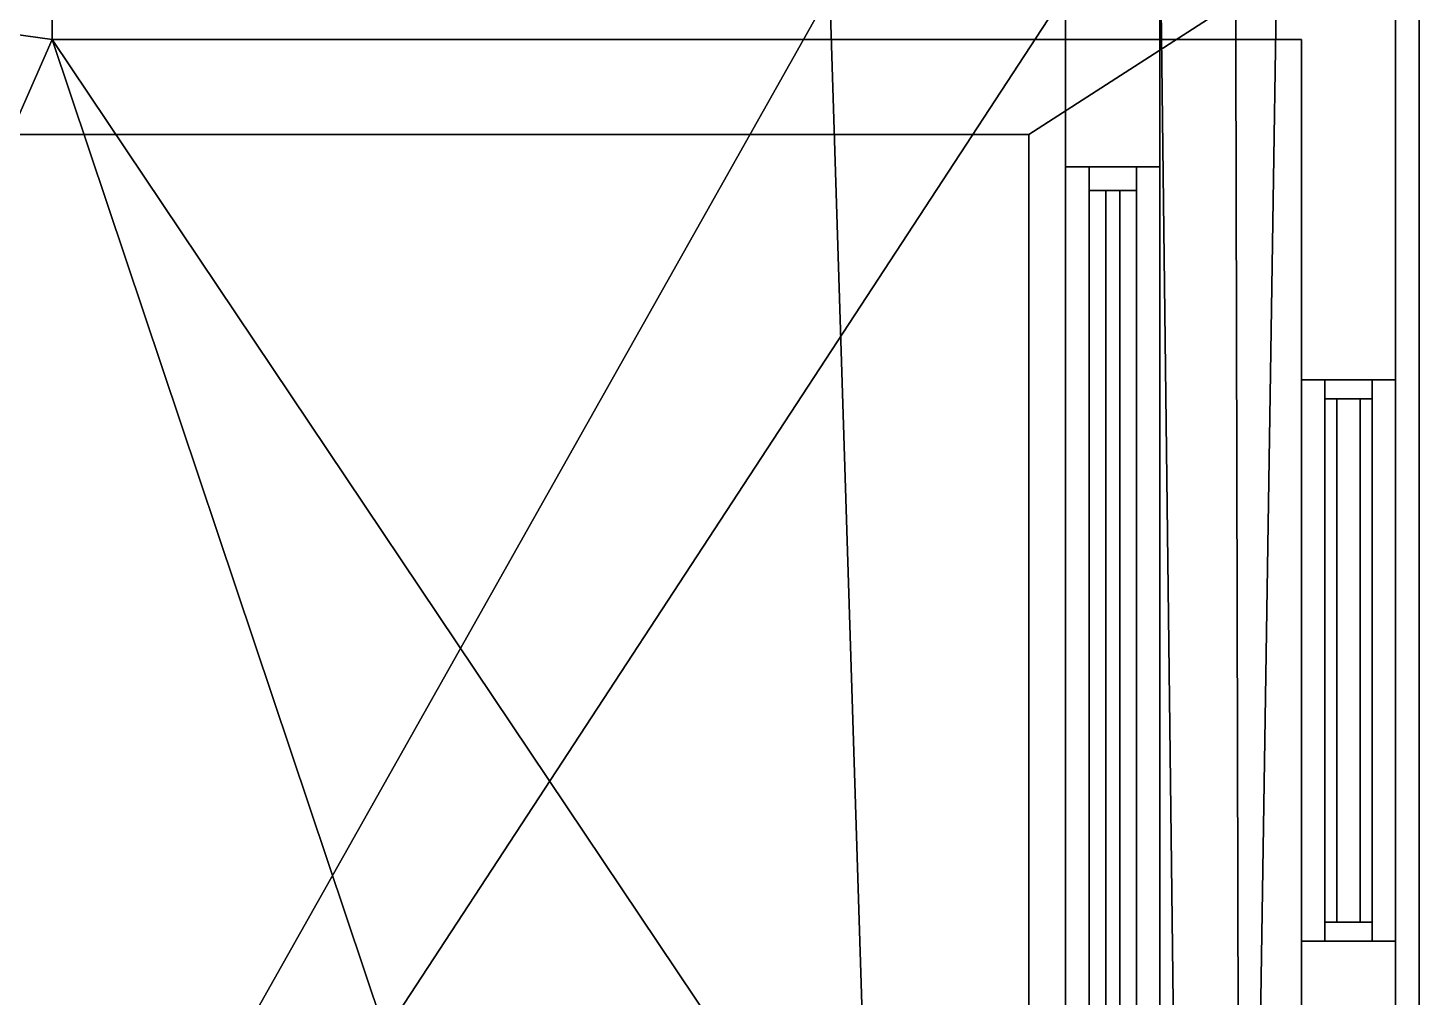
# Model space of a CAD drawing. Extents: x -7.1 to 5.5, y -11 to 12.
# Drawn here: x 2.488 to 5.44, y 3.369 to 5.425 of the extents above; entities that cross this region are included whole.
import ezdxf

# ---------------------------------------------------------------- set-up
doc = ezdxf.new("R2010")
doc.units = 0

msp = doc.modelspace()

# ---------------------------------------------------------------- linework, layer by layer
for points in [[(4.89, 7.2, 0.0953), (4.89, 5.7, 0.0953), (5.09, -10.8667, 0.0953), (5.04, 10.1, 0.0953)], [(5.09, -10.8667, 0.0953), (5.09, -10.8667, -0.0047), (5.04, 10.1, -0.0047), (5.04, 10.1, 0.0953)], [(4.89, 7.2, 3.0953), (4.89, 9.9, 3.2953), (4.89, -10.5, 3.2953), (4.89, 5.7, 3.0953)], [(4.89, 9.9, 3.2953), (5.14, 7.7, 3.2953), (5.14, 5.7, 3.2953), (4.89, -10.5, 3.2953)], [(5.39, 5.7, 40.7698), (5.44, 5.75, 40.7698), (5.44, -11.05, 40.7698), (5.39, -11, 40.7698)], [(5.39, -11, 40.9), (5.44, -11.05, 40.9), (5.44, 5.75, 40.9), (5.39, 5.7, 40.9)], [(5.44, 5.75, 40.7698), (5.44, 5.75, 40.9), (5.44, -11.05, 40.9), (5.44, -11.05, 40.7698)], [(5.39, 5.7, 41.0262), (-7.01, 5.7, 41.0262), (-6.2318, 5.1986, 41.0262), (4.6118, 5.1986, 41.0262)], [(2.54, 5.4, 6.4953), (0.39, 0.5, 6.4953), (0.39, 5.7, 6.4953)], [(2.54, 5.7, 6.4953), (2.54, 5.4, 6.4953), (0.39, 5.7, 6.4953)], [(2.54, 5.4, 3.4953), (0.39, 5.7, 3.4953), (0.39, 0.5, 3.4953)], [(2.54, 5.4, 3.4953), (2.54, 5.7, 3.4953), (0.39, 5.7, 3.4953)], [(2.54, 5.4, 10.0953), (0.39, 0.5, 10.0953), (0.39, 5.7, 10.0953)], [(2.54, 5.7, 10.0953), (2.54, 5.4, 10.0953), (0.39, 5.7, 10.0953)], [(2.54, 5.4, 7.0953), (0.39, 5.7, 7.0953), (0.39, 0.5, 7.0953)], [(2.54, 5.4, 7.0953), (2.54, 5.7, 7.0953), (0.39, 5.7, 7.0953)], [(2.54, 5.4, 13.6953), (0.39, 0.5, 13.6953), (0.39, 5.7, 13.6953)], [(2.54, 5.7, 13.6953), (2.54, 5.4, 13.6953), (0.39, 5.7, 13.6953)], [(2.54, 5.4, 10.6953), (0.39, 5.7, 10.6953), (0.39, 0.5, 10.6953)], [(2.54, 5.4, 10.6953), (2.54, 5.7, 10.6953), (0.39, 5.7, 10.6953)], [(2.54, 5.4, 17.2953), (0.39, 0.5, 17.2953), (0.39, 5.7, 17.2953)], [(2.54, 5.7, 17.2953), (2.54, 5.4, 17.2953), (0.39, 5.7, 17.2953)], [(2.54, 5.4, 14.2953), (0.39, 5.7, 14.2953), (0.39, 0.5, 14.2953)], [(2.54, 5.4, 14.2953), (2.54, 5.7, 14.2953), (0.39, 5.7, 14.2953)], [(2.54, 5.4, 20.8953), (0.39, 0.5, 20.8953), (0.39, 5.7, 20.8953)], [(2.54, 5.7, 20.8953), (2.54, 5.4, 20.8953), (0.39, 5.7, 20.8953)], [(2.54, 5.4, 17.8953), (0.39, 5.7, 17.8953), (0.39, 0.5, 17.8953)], [(2.54, 5.4, 17.8953), (2.54, 5.7, 17.8953), (0.39, 5.7, 17.8953)], [(2.54, 5.4, 24.4953), (0.39, 0.5, 24.4953), (0.39, 5.7, 24.4953)], [(2.54, 5.7, 24.4953), (2.54, 5.4, 24.4953), (0.39, 5.7, 24.4953)], [(2.54, 5.4, 21.4953), (0.39, 5.7, 21.4953), (0.39, 0.5, 21.4953)], [(2.54, 5.4, 21.4953), (2.54, 5.7, 21.4953), (0.39, 5.7, 21.4953)], [(2.54, 5.4, 28.0953), (0.39, 0.5, 28.0953), (0.39, 5.7, 28.0953)], [(2.54, 5.7, 28.0953), (2.54, 5.4, 28.0953), (0.39, 5.7, 28.0953)], [(2.54, 5.4, 25.0953), (0.39, 5.7, 25.0953), (0.39, 0.5, 25.0953)], [(2.54, 5.4, 25.0953), (2.54, 5.7, 25.0953), (0.39, 5.7, 25.0953)], [(2.54, 5.4, 31.6953), (0.39, 0.5, 31.6953), (0.39, 5.7, 31.6953)], [(2.54, 5.7, 31.6953), (2.54, 5.4, 31.6953), (0.39, 5.7, 31.6953)], [(2.54, 5.4, 28.6953), (0.39, 5.7, 28.6953), (0.39, 0.5, 28.6953)], [(2.54, 5.4, 28.6953), (2.54, 5.7, 28.6953), (0.39, 5.7, 28.6953)], [(2.54, 5.4, 35.2953), (0.39, 0.5, 35.2953), (0.39, 5.7, 35.2953)], [(2.54, 5.7, 35.2953), (2.54, 5.4, 35.2953), (0.39, 5.7, 35.2953)], [(2.54, 5.4, 32.2953), (0.39, 5.7, 32.2953), (0.39, 0.5, 32.2953)], [(2.54, 5.4, 32.2953), (2.54, 5.7, 32.2953), (0.39, 5.7, 32.2953)], [(2.54, 5.4, 38.8953), (0.39, 0.5, 38.8953), (0.39, 5.7, 38.8953)], [(2.54, 5.7, 38.8953), (2.54, 5.4, 38.8953), (0.39, 5.7, 38.8953)], [(2.54, 5.4, 35.8953), (0.39, 5.7, 35.8953), (0.39, 0.5, 35.8953)], [(2.54, 5.4, 35.8953), (2.54, 5.7, 35.8953), (0.39, 5.7, 35.8953)], [(1.09, 0, 3.0953), (1.09, 5.7, 3.0953), (4.19, 5.5, 3.0953)], [(1.09, 0, 0.0953), (4.19, 5.5, 0.0953), (4.19, 5.7, 0.0953), (1.09, 5.7, 0.0953)], [(2.54, 5.7, 3.4953), (2.54, 5.4, 3.4953), (2.54, 5.4, 6.4953), (2.54, 5.7, 6.4953)], [(2.54, 5.7, 7.0953), (2.54, 5.4, 7.0953), (2.54, 5.4, 10.0953), (2.54, 5.7, 10.0953)], [(2.54, 5.7, 10.6953), (2.54, 5.4, 10.6953), (2.54, 5.4, 13.6953), (2.54, 5.7, 13.6953)], [(2.54, 5.7, 14.2953), (2.54, 5.4, 14.2953), (2.54, 5.4, 17.2953), (2.54, 5.7, 17.2953)], [(2.54, 5.7, 17.8953), (2.54, 5.4, 17.8953), (2.54, 5.4, 20.8953), (2.54, 5.7, 20.8953)], [(2.54, 5.7, 21.4953), (2.54, 5.4, 21.4953), (2.54, 5.4, 24.4953), (2.54, 5.7, 24.4953)], [(2.54, 5.7, 25.0953), (2.54, 5.4, 25.0953), (2.54, 5.4, 28.0953), (2.54, 5.7, 28.0953)], [(2.54, 5.7, 28.6953), (2.54, 5.4, 28.6953), (2.54, 5.4, 31.6953), (2.54, 5.7, 31.6953)], [(2.54, 5.7, 32.2953), (2.54, 5.4, 32.2953), (2.54, 5.4, 35.2953), (2.54, 5.7, 35.2953)], [(2.54, 5.7, 35.8953), (2.54, 5.4, 35.8953), (2.54, 5.4, 38.8953), (2.54, 5.7, 38.8953)], [(5.39, -11, 41.0262), (5.39, 5.7, 41.0262), (4.6118, 5.1986, 41.0262), (4.6118, -10.4986, 41.0262)], [(4.89, 5.7, 3.0953), (4.89, -10.5, 3.2953), (4.89, -8.88, 2.8703), (4.89, 5.13, 2.8703)], [(4.89, 5.7, 2.0953), (4.89, 5.7, 3.0953), (4.89, 5.13, 2.8703)], [(4.89, -10.5, 3.2953), (5.14, 5.7, 3.2953), (5.39, 5.7, 3.2953), (5.39, -11, 3.2953)], [(4.89, -10.5, 0.0953), (4.89, 5.7, 0.0953), (4.89, 5.13, 0.4203), (4.89, -8.88, 0.4203)], [(4.89, 5.7, 0.0953), (4.89, 5.7, 2.0953), (4.89, 5.13, 2.8703), (4.89, 5.13, 0.4203)], [(4.89, 5.7, 0.0953), (4.89, -10.5, 0.0953), (5.09, -10.8667, 0.0953)], [(5.39, 5.7, 3.4953), (5.39, 4.6784, 4.3173), (5.39, 3.4882, 4.3173), (5.39, 1.45, 3.4953)], [(5.39, 5.7, 7.0953), (5.39, 4.6784, 5.6732), (5.39, 4.6784, 4.3173), (5.39, 5.7, 3.4953)], [(5.39, 1.45, 7.0953), (5.39, 3.4882, 5.6732), (5.39, 4.6784, 5.6732), (5.39, 5.7, 7.0953)], [(5.39, 5.7, 7.0953), (5.39, 4.6784, 7.9173), (5.39, 3.4882, 7.9173), (5.39, 1.45, 7.0953)], [(5.39, 5.7, 10.6953), (5.39, 4.6784, 9.2733), (5.39, 4.6784, 7.9173), (5.39, 5.7, 7.0953)], [(5.39, 1.45, 10.6953), (5.39, 3.4882, 9.2733), (5.39, 4.6784, 9.2733), (5.39, 5.7, 10.6953)], [(5.39, 5.7, 10.6953), (5.39, 4.6784, 11.5173), (5.39, 3.4882, 11.5173), (5.39, 1.45, 10.6953)], [(5.39, 5.7, 14.2953), (5.39, 4.6784, 12.8733), (5.39, 4.6784, 11.5173), (5.39, 5.7, 10.6953)], [(5.39, 1.45, 14.2953), (5.39, 3.4882, 12.8733), (5.39, 4.6784, 12.8733), (5.39, 5.7, 14.2953)], [(5.39, 5.7, 14.2953), (5.39, 4.6784, 15.1173), (5.39, 3.4882, 15.1173), (5.39, 1.45, 14.2953)], [(5.39, 5.7, 17.8953), (5.39, 4.6784, 16.4733), (5.39, 4.6784, 15.1173), (5.39, 5.7, 14.2953)], [(5.39, 1.45, 17.8953), (5.39, 3.4882, 16.4733), (5.39, 4.6784, 16.4733), (5.39, 5.7, 17.8953)], [(5.39, 5.7, 17.8953), (5.39, 4.6784, 18.7173), (5.39, 3.4882, 18.7173), (5.39, 1.45, 17.8953)], [(5.39, 5.7, 21.4953), (5.39, 4.6784, 20.0733), (5.39, 4.6784, 18.7173), (5.39, 5.7, 17.8953)], [(5.39, 1.45, 21.4953), (5.39, 3.4882, 20.0733), (5.39, 4.6784, 20.0733), (5.39, 5.7, 21.4953)], [(5.39, 5.7, 21.4953), (5.39, 4.6784, 22.3173), (5.39, 3.4882, 22.3173), (5.39, 1.45, 21.4953)], [(5.39, 5.7, 25.0953), (5.39, 4.6784, 23.6733), (5.39, 4.6784, 22.3173), (5.39, 5.7, 21.4953)], [(5.39, 1.45, 25.0953), (5.39, 3.4882, 23.6733), (5.39, 4.6784, 23.6733), (5.39, 5.7, 25.0953)], [(5.39, 5.7, 25.0953), (5.39, 4.6784, 25.9173), (5.39, 3.4882, 25.9173), (5.39, 1.45, 25.0953)], [(5.39, 5.7, 28.6953), (5.39, 4.6784, 27.2733), (5.39, 4.6784, 25.9173), (5.39, 5.7, 25.0953)], [(5.39, 1.45, 28.6953), (5.39, 3.4882, 27.2733), (5.39, 4.6784, 27.2733), (5.39, 5.7, 28.6953)], [(5.39, 5.7, 28.6953), (5.39, 4.6784, 29.5173), (5.39, 3.4882, 29.5173), (5.39, 1.45, 28.6953)], [(5.39, 5.7, 32.2953), (5.39, 4.6784, 30.8733), (5.39, 4.6784, 29.5173), (5.39, 5.7, 28.6953)], [(5.39, 1.45, 32.2953), (5.39, 3.4882, 30.8733), (5.39, 4.6784, 30.8733), (5.39, 5.7, 32.2953)], [(5.39, 5.7, 32.2953), (5.39, 4.6784, 33.1173), (5.39, 3.4882, 33.1173), (5.39, 1.45, 32.2953)], [(5.39, 5.7, 35.8953), (5.39, 4.6784, 34.4733), (5.39, 4.6784, 33.1173), (5.39, 5.7, 32.2953)], [(5.39, 1.45, 35.8953), (5.39, 3.4882, 34.4733), (5.39, 4.6784, 34.4733), (5.39, 5.7, 35.8953)], [(5.39, 5.7, 3.2953), (5.39, 5.7, 3.4953), (5.39, -11, 3.4953), (5.39, -11, 3.2953)], [(5.39, 5.7, 35.8953), (5.39, 4.6784, 36.7173), (5.39, 3.4882, 36.7173), (5.39, 1.45, 35.8953)], [(5.39, 5.7, 39.4953), (5.39, 4.6784, 38.0733), (5.39, 4.6784, 36.7173), (5.39, 5.7, 35.8953)], [(5.39, 1.45, 39.4953), (5.39, 3.4882, 38.0733), (5.39, 4.6784, 38.0733), (5.39, 5.7, 39.4953)], [(5.39, 5.7, 39.4953), (5.39, 5.7, 41.0262), (5.39, -11, 41.0262), (5.39, -11, 39.4953)], [(1.09, 0, 3.0953), (4.19, 5.5, 3.0953), (4.69, 5.5, 3.0953)], [(4.69, -10.3, 3.0953), (1.09, 0, 3.0953), (4.69, 5.5, 3.0953)], [(4.69, -10.3, 0.0953), (4.19, 5.5, 0.0953), (1.09, 0, 0.0953)], [(4.69, -10.3, 0.0953), (4.69, 5.5, 0.0953), (4.19, 5.5, 0.0953)], [(4.69, -10.3, 3.0953), (4.69, 5.5, 3.0953), (4.69, 5.13, 2.8703), (4.69, -8.88, 2.8703)], [(4.69, -10.3, 0.0953), (4.69, -8.88, 0.4203), (4.69, 5.13, 0.4203), (4.69, 5.5, 0.0953)], [(4.69, 5.13, 0.4203), (4.69, 5.13, 2.8703), (4.69, 5.5, 3.0953), (4.69, 5.5, 0.0953)], [(2.54, 5.4, 6.4953), (5.19, -2.5, 6.4953), (0.39, 0.5, 6.4953)], [(5.19, -2.5, 3.4953), (2.54, 5.4, 3.4953), (0.39, 0.5, 3.4953)], [(2.54, 5.4, 10.0953), (5.19, -2.5, 10.0953), (0.39, 0.5, 10.0953)], [(5.19, -2.5, 7.0953), (2.54, 5.4, 7.0953), (0.39, 0.5, 7.0953)], [(2.54, 5.4, 13.6953), (5.19, -2.5, 13.6953), (0.39, 0.5, 13.6953)], [(5.19, -2.5, 10.6953), (2.54, 5.4, 10.6953), (0.39, 0.5, 10.6953)], [(2.54, 5.4, 17.2953), (5.19, -2.5, 17.2953), (0.39, 0.5, 17.2953)], [(5.19, -2.5, 14.2953), (2.54, 5.4, 14.2953), (0.39, 0.5, 14.2953)], [(2.54, 5.4, 20.8953), (5.19, -2.5, 20.8953), (0.39, 0.5, 20.8953)], [(5.19, -2.5, 17.8953), (2.54, 5.4, 17.8953), (0.39, 0.5, 17.8953)], [(2.54, 5.4, 24.4953), (5.19, -2.5, 24.4953), (0.39, 0.5, 24.4953)], [(5.19, -2.5, 21.4953), (2.54, 5.4, 21.4953), (0.39, 0.5, 21.4953)], [(2.54, 5.4, 28.0953), (5.19, -2.5, 28.0953), (0.39, 0.5, 28.0953)], [(5.19, -2.5, 25.0953), (2.54, 5.4, 25.0953), (0.39, 0.5, 25.0953)], [(2.54, 5.4, 31.6953), (5.19, -2.5, 31.6953), (0.39, 0.5, 31.6953)], [(5.19, -2.5, 28.6953), (2.54, 5.4, 28.6953), (0.39, 0.5, 28.6953)], [(2.54, 5.4, 35.2953), (5.19, -2.5, 35.2953), (0.39, 0.5, 35.2953)], [(5.19, -2.5, 32.2953), (2.54, 5.4, 32.2953), (0.39, 0.5, 32.2953)], [(2.54, 5.4, 38.8953), (5.19, -2.5, 38.8953), (0.39, 0.5, 38.8953)], [(5.19, -2.5, 35.8953), (2.54, 5.4, 35.8953), (0.39, 0.5, 35.8953)], [(2.54, 5.4, 6.4953), (2.54, 5.4, 3.4953), (5.19, 5.4, 3.4953), (5.19, 5.4, 6.4953)], [(5.19, -2.5, 3.4953), (5.19, 1.45, 3.4953), (2.54, 5.4, 3.4953)], [(5.19, 1.45, 3.4953), (5.19, 5.4, 3.4953), (2.54, 5.4, 3.4953)], [(5.19, 5.4, 6.4953), (5.19, 1.45, 6.4953), (2.54, 5.4, 6.4953)], [(5.19, 1.45, 6.4953), (5.19, -2.5, 6.4953), (2.54, 5.4, 6.4953)], [(2.54, 5.4, 10.0953), (2.54, 5.4, 7.0953), (5.19, 5.4, 7.0953), (5.19, 5.4, 10.0953)], [(5.19, -2.5, 7.0953), (5.19, 1.45, 7.0953), (2.54, 5.4, 7.0953)], [(5.19, 1.45, 7.0953), (5.19, 5.4, 7.0953), (2.54, 5.4, 7.0953)], [(5.19, 5.4, 10.0953), (5.19, 1.45, 10.0953), (2.54, 5.4, 10.0953)], [(5.19, 1.45, 10.0953), (5.19, -2.5, 10.0953), (2.54, 5.4, 10.0953)], [(2.54, 5.4, 13.6953), (2.54, 5.4, 10.6953), (5.19, 5.4, 10.6953), (5.19, 5.4, 13.6953)], [(5.19, -2.5, 10.6953), (5.19, 1.45, 10.6953), (2.54, 5.4, 10.6953)], [(5.19, 1.45, 10.6953), (5.19, 5.4, 10.6953), (2.54, 5.4, 10.6953)], [(5.19, 5.4, 13.6953), (5.19, 1.45, 13.6953), (2.54, 5.4, 13.6953)], [(5.19, 1.45, 13.6953), (5.19, -2.5, 13.6953), (2.54, 5.4, 13.6953)], [(2.54, 5.4, 17.2953), (2.54, 5.4, 14.2953), (5.19, 5.4, 14.2953), (5.19, 5.4, 17.2953)], [(5.19, -2.5, 14.2953), (5.19, 1.45, 14.2953), (2.54, 5.4, 14.2953)], [(5.19, 1.45, 14.2953), (5.19, 5.4, 14.2953), (2.54, 5.4, 14.2953)], [(5.19, 5.4, 17.2953), (5.19, 1.45, 17.2953), (2.54, 5.4, 17.2953)], [(5.19, 1.45, 17.2953), (5.19, -2.5, 17.2953), (2.54, 5.4, 17.2953)], [(2.54, 5.4, 20.8953), (2.54, 5.4, 17.8953), (5.19, 5.4, 17.8953), (5.19, 5.4, 20.8953)], [(5.19, -2.5, 17.8953), (5.19, 1.45, 17.8953), (2.54, 5.4, 17.8953)], [(5.19, 1.45, 17.8953), (5.19, 5.4, 17.8953), (2.54, 5.4, 17.8953)], [(5.19, 5.4, 20.8953), (5.19, 1.45, 20.8953), (2.54, 5.4, 20.8953)], [(5.19, 1.45, 20.8953), (5.19, -2.5, 20.8953), (2.54, 5.4, 20.8953)], [(2.54, 5.4, 24.4953), (2.54, 5.4, 21.4953), (5.19, 5.4, 21.4953), (5.19, 5.4, 24.4953)], [(5.19, -2.5, 21.4953), (5.19, 1.45, 21.4953), (2.54, 5.4, 21.4953)], [(5.19, 1.45, 21.4953), (5.19, 5.4, 21.4953), (2.54, 5.4, 21.4953)], [(5.19, 5.4, 24.4953), (5.19, 1.45, 24.4953), (2.54, 5.4, 24.4953)], [(5.19, 1.45, 24.4953), (5.19, -2.5, 24.4953), (2.54, 5.4, 24.4953)], [(2.54, 5.4, 28.0953), (2.54, 5.4, 25.0953), (5.19, 5.4, 25.0953), (5.19, 5.4, 28.0953)], [(5.19, -2.5, 25.0953), (5.19, 1.45, 25.0953), (2.54, 5.4, 25.0953)], [(5.19, 1.45, 25.0953), (5.19, 5.4, 25.0953), (2.54, 5.4, 25.0953)], [(5.19, 5.4, 28.0953), (5.19, 1.45, 28.0953), (2.54, 5.4, 28.0953)], [(5.19, 1.45, 28.0953), (5.19, -2.5, 28.0953), (2.54, 5.4, 28.0953)], [(2.54, 5.4, 31.6953), (2.54, 5.4, 28.6953), (5.19, 5.4, 28.6953), (5.19, 5.4, 31.6953)], [(5.19, -2.5, 28.6953), (5.19, 1.45, 28.6953), (2.54, 5.4, 28.6953)], [(5.19, 1.45, 28.6953), (5.19, 5.4, 28.6953), (2.54, 5.4, 28.6953)], [(5.19, 5.4, 31.6953), (5.19, 1.45, 31.6953), (2.54, 5.4, 31.6953)], [(5.19, 1.45, 31.6953), (5.19, -2.5, 31.6953), (2.54, 5.4, 31.6953)], [(2.54, 5.4, 35.2953), (2.54, 5.4, 32.2953), (5.19, 5.4, 32.2953), (5.19, 5.4, 35.2953)], [(5.19, -2.5, 32.2953), (5.19, 1.45, 32.2953), (2.54, 5.4, 32.2953)], [(5.19, 1.45, 32.2953), (5.19, 5.4, 32.2953), (2.54, 5.4, 32.2953)], [(5.19, 5.4, 35.2953), (5.19, 1.45, 35.2953), (2.54, 5.4, 35.2953)], [(5.19, 1.45, 35.2953), (5.19, -2.5, 35.2953), (2.54, 5.4, 35.2953)], [(2.54, 5.4, 38.8953), (2.54, 5.4, 35.8953), (5.19, 5.4, 35.8953), (5.19, 5.4, 38.8953)], [(5.19, -2.5, 35.8953), (5.19, 1.45, 35.8953), (2.54, 5.4, 35.8953)], [(5.19, 1.45, 35.8953), (5.19, 5.4, 35.8953), (2.54, 5.4, 35.8953)], [(5.19, 5.4, 38.8953), (5.19, 1.45, 38.8953), (2.54, 5.4, 38.8953)], [(5.19, 1.45, 38.8953), (5.19, -2.5, 38.8953), (2.54, 5.4, 38.8953)], [(5.19, 1.45, 3.4953), (5.19, 3.4882, 4.3173), (5.19, 4.6784, 4.3173), (5.19, 5.4, 3.4953)], [(5.19, 5.4, 6.4953), (5.19, 4.6784, 5.6732), (5.19, 3.4882, 5.6732), (5.19, 1.45, 6.4953)], [(5.19, 5.4, 3.4953), (5.19, 4.6784, 4.3173), (5.19, 4.6784, 5.6732), (5.19, 5.4, 6.4953)], [(5.19, 1.45, 7.0953), (5.19, 3.4882, 7.9173), (5.19, 4.6784, 7.9173), (5.19, 5.4, 7.0953)], [(5.19, 5.4, 10.0953), (5.19, 4.6784, 9.2733), (5.19, 3.4882, 9.2733), (5.19, 1.45, 10.0953)], [(5.19, 5.4, 7.0953), (5.19, 4.6784, 7.9173), (5.19, 4.6784, 9.2733), (5.19, 5.4, 10.0953)], [(5.19, 1.45, 10.6953), (5.19, 3.4882, 11.5173), (5.19, 4.6784, 11.5173), (5.19, 5.4, 10.6953)], [(5.19, 5.4, 13.6953), (5.19, 4.6784, 12.8733), (5.19, 3.4882, 12.8733), (5.19, 1.45, 13.6953)], [(5.19, 5.4, 10.6953), (5.19, 4.6784, 11.5173), (5.19, 4.6784, 12.8733), (5.19, 5.4, 13.6953)], [(5.19, 1.45, 14.2953), (5.19, 3.4882, 15.1173), (5.19, 4.6784, 15.1173), (5.19, 5.4, 14.2953)], [(5.19, 5.4, 17.2953), (5.19, 4.6784, 16.4733), (5.19, 3.4882, 16.4733), (5.19, 1.45, 17.2953)], [(5.19, 5.4, 14.2953), (5.19, 4.6784, 15.1173), (5.19, 4.6784, 16.4733), (5.19, 5.4, 17.2953)], [(5.19, 1.45, 17.8953), (5.19, 3.4882, 18.7173), (5.19, 4.6784, 18.7173), (5.19, 5.4, 17.8953)], [(5.19, 5.4, 20.8953), (5.19, 4.6784, 20.0733), (5.19, 3.4882, 20.0733), (5.19, 1.45, 20.8953)], [(5.19, 5.4, 17.8953), (5.19, 4.6784, 18.7173), (5.19, 4.6784, 20.0733), (5.19, 5.4, 20.8953)], [(5.19, 1.45, 21.4953), (5.19, 3.4882, 22.3173), (5.19, 4.6784, 22.3173), (5.19, 5.4, 21.4953)], [(5.19, 5.4, 24.4953), (5.19, 4.6784, 23.6733), (5.19, 3.4882, 23.6733), (5.19, 1.45, 24.4953)], [(5.19, 5.4, 21.4953), (5.19, 4.6784, 22.3173), (5.19, 4.6784, 23.6733), (5.19, 5.4, 24.4953)], [(5.19, 1.45, 25.0953), (5.19, 3.4882, 25.9173), (5.19, 4.6784, 25.9173), (5.19, 5.4, 25.0953)], [(5.19, 5.4, 28.0953), (5.19, 4.6784, 27.2733), (5.19, 3.4882, 27.2733), (5.19, 1.45, 28.0953)], [(5.19, 5.4, 25.0953), (5.19, 4.6784, 25.9173), (5.19, 4.6784, 27.2733), (5.19, 5.4, 28.0953)], [(5.19, 1.45, 28.6953), (5.19, 3.4882, 29.5173), (5.19, 4.6784, 29.5173), (5.19, 5.4, 28.6953)], [(5.19, 5.4, 31.6953), (5.19, 4.6784, 30.8733), (5.19, 3.4882, 30.8733), (5.19, 1.45, 31.6953)], [(5.19, 5.4, 28.6953), (5.19, 4.6784, 29.5173), (5.19, 4.6784, 30.8733), (5.19, 5.4, 31.6953)], [(5.19, 1.45, 32.2953), (5.19, 3.4882, 33.1173), (5.19, 4.6784, 33.1173), (5.19, 5.4, 32.2953)], [(5.19, 5.4, 35.2953), (5.19, 4.6784, 34.4733), (5.19, 3.4882, 34.4733), (5.19, 1.45, 35.2953)], [(5.19, 5.4, 32.2953), (5.19, 4.6784, 33.1173), (5.19, 4.6784, 34.4733), (5.19, 5.4, 35.2953)], [(5.19, 1.45, 35.8953), (5.19, 3.4882, 36.7173), (5.19, 4.6784, 36.7173), (5.19, 5.4, 35.8953)], [(5.19, 5.4, 38.8953), (5.19, 4.6784, 38.0733), (5.19, 3.4882, 38.0733), (5.19, 1.45, 38.8953)], [(5.19, 5.4, 35.8953), (5.19, 4.6784, 36.7173), (5.19, 4.6784, 38.0733), (5.19, 5.4, 38.8953)], [(-6.2318, -10.4986, 41.4762), (4.6118, -10.4986, 41.4762), (4.6118, 5.1986, 41.4762), (-6.2318, 5.1986, 41.4762)], [(-6.2318, 5.1986, 41.0262), (-6.2318, 5.1986, 41.4762), (4.6118, 5.1986, 41.4762), (4.6118, 5.1986, 41.0262)], [(4.6118, 5.1986, 41.0262), (4.6118, 5.1986, 41.4762), (4.6118, -10.4986, 41.4762), (4.6118, -10.4986, 41.0262)], [(4.89, -8.88, 2.8703), (4.69, -8.88, 2.8703), (4.69, 5.13, 2.8703), (4.89, 5.13, 2.8703)], [(4.89, -8.88, 0.4203), (4.89, 5.13, 0.4203), (4.69, 5.13, 0.4203), (4.69, -8.88, 0.4203)], [(4.89, 5.13, 2.8703), (4.69, 5.13, 2.8703), (4.69, 5.13, 0.4203), (4.89, 5.13, 0.4203)], [(4.74, 5.13, 0.4203), (4.74, 5.08, 0.4703), (4.74, 5.08, 2.8203), (4.74, 5.13, 2.8703)], [(4.74, 5.13, 2.8703), (4.74, 5.08, 2.8203), (4.74, -8.83, 2.8203), (4.74, -8.88, 2.8703)], [(4.74, -8.88, 0.4203), (4.74, -8.83, 0.4703), (4.74, 5.08, 0.4703), (4.74, 5.13, 0.4203)], [(4.84, -8.88, 2.8703), (4.84, -8.83, 2.8203), (4.84, 5.08, 2.8203), (4.84, 5.13, 2.8703)], [(4.84, 5.13, 2.8703), (4.84, 5.08, 2.8203), (4.84, 5.08, 0.4703), (4.84, 5.13, 0.4203)], [(4.84, 5.13, 0.4203), (4.84, 5.08, 0.4703), (4.84, -8.83, 0.4703), (4.84, -8.88, 0.4203)], [(4.84, 5.08, 2.8203), (4.74, 5.08, 2.8203), (4.74, 5.08, 0.4703), (4.84, 5.08, 0.4703)], [(4.74, 5.08, 0.4703), (4.74, -8.83, 0.4703), (4.84, -8.83, 0.4703), (4.84, 5.08, 0.4703)], [(4.84, -8.83, 2.8203), (4.74, -8.83, 2.8203), (4.74, 5.08, 2.8203), (4.84, 5.08, 2.8203)], [(4.775, -8.83, 0.4703), (4.775, -8.83, 2.8203), (4.775, 5.08, 2.8203), (4.775, 5.08, 0.4703)], [(4.805, 5.08, 2.8203), (4.805, 5.08, 0.4703), (4.775, 5.08, 0.4703), (4.775, 5.08, 2.8203)], [(4.805, -8.83, 0.4703), (4.775, -8.83, 0.4703), (4.775, 5.08, 0.4703), (4.805, 5.08, 0.4703)], [(4.805, -8.83, 2.8203), (4.805, 5.08, 2.8203), (4.775, 5.08, 2.8203), (4.775, -8.83, 2.8203)], [(4.805, 5.08, 0.4703), (4.805, 5.08, 2.8203), (4.805, -8.83, 2.8203), (4.805, -8.83, 0.4703)], [(5.19, 4.6784, 4.3173), (5.19, 3.4882, 4.3173), (5.39, 3.4882, 4.3173), (5.39, 4.6784, 4.3173)], [(5.19, 3.4882, 5.6732), (5.19, 4.6784, 5.6732), (5.39, 4.6784, 5.6732), (5.39, 3.4882, 5.6732)], [(5.19, 4.6784, 4.3173), (5.39, 4.6784, 4.3173), (5.39, 4.6784, 5.6732), (5.19, 4.6784, 5.6732)], [(5.19, 4.6784, 7.9173), (5.19, 3.4882, 7.9173), (5.39, 3.4882, 7.9173), (5.39, 4.6784, 7.9173)], [(5.19, 3.4882, 9.2733), (5.19, 4.6784, 9.2733), (5.39, 4.6784, 9.2733), (5.39, 3.4882, 9.2733)], [(5.19, 4.6784, 7.9173), (5.39, 4.6784, 7.9173), (5.39, 4.6784, 9.2733), (5.19, 4.6784, 9.2733)], [(5.19, 4.6784, 11.5173), (5.19, 3.4882, 11.5173), (5.39, 3.4882, 11.5173), (5.39, 4.6784, 11.5173)], [(5.19, 3.4882, 12.8733), (5.19, 4.6784, 12.8733), (5.39, 4.6784, 12.8733), (5.39, 3.4882, 12.8733)], [(5.19, 4.6784, 11.5173), (5.39, 4.6784, 11.5173), (5.39, 4.6784, 12.8733), (5.19, 4.6784, 12.8733)], [(5.19, 4.6784, 15.1173), (5.19, 3.4882, 15.1173), (5.39, 3.4882, 15.1173), (5.39, 4.6784, 15.1173)], [(5.19, 3.4882, 16.4733), (5.19, 4.6784, 16.4733), (5.39, 4.6784, 16.4733), (5.39, 3.4882, 16.4733)], [(5.19, 4.6784, 15.1173), (5.39, 4.6784, 15.1173), (5.39, 4.6784, 16.4733), (5.19, 4.6784, 16.4733)], [(5.19, 4.6784, 18.7173), (5.19, 3.4882, 18.7173), (5.39, 3.4882, 18.7173), (5.39, 4.6784, 18.7173)], [(5.19, 3.4882, 20.0733), (5.19, 4.6784, 20.0733), (5.39, 4.6784, 20.0733), (5.39, 3.4882, 20.0733)], [(5.19, 4.6784, 18.7173), (5.39, 4.6784, 18.7173), (5.39, 4.6784, 20.0733), (5.19, 4.6784, 20.0733)], [(5.19, 4.6784, 22.3173), (5.19, 3.4882, 22.3173), (5.39, 3.4882, 22.3173), (5.39, 4.6784, 22.3173)], [(5.19, 3.4882, 23.6733), (5.19, 4.6784, 23.6733), (5.39, 4.6784, 23.6733), (5.39, 3.4882, 23.6733)], [(5.19, 4.6784, 22.3173), (5.39, 4.6784, 22.3173), (5.39, 4.6784, 23.6733), (5.19, 4.6784, 23.6733)], [(5.19, 4.6784, 25.9173), (5.19, 3.4882, 25.9173), (5.39, 3.4882, 25.9173), (5.39, 4.6784, 25.9173)], [(5.19, 3.4882, 27.2733), (5.19, 4.6784, 27.2733), (5.39, 4.6784, 27.2733), (5.39, 3.4882, 27.2733)], [(5.19, 4.6784, 25.9173), (5.39, 4.6784, 25.9173), (5.39, 4.6784, 27.2733), (5.19, 4.6784, 27.2733)], [(5.19, 4.6784, 29.5173), (5.19, 3.4882, 29.5173), (5.39, 3.4882, 29.5173), (5.39, 4.6784, 29.5173)], [(5.19, 3.4882, 30.8733), (5.19, 4.6784, 30.8733), (5.39, 4.6784, 30.8733), (5.39, 3.4882, 30.8733)], [(5.19, 4.6784, 29.5173), (5.39, 4.6784, 29.5173), (5.39, 4.6784, 30.8733), (5.19, 4.6784, 30.8733)], [(5.19, 4.6784, 33.1173), (5.19, 3.4882, 33.1173), (5.39, 3.4882, 33.1173), (5.39, 4.6784, 33.1173)], [(5.19, 3.4882, 34.4733), (5.19, 4.6784, 34.4733), (5.39, 4.6784, 34.4733), (5.39, 3.4882, 34.4733)], [(5.19, 4.6784, 33.1173), (5.39, 4.6784, 33.1173), (5.39, 4.6784, 34.4733), (5.19, 4.6784, 34.4733)], [(5.19, 4.6784, 36.7173), (5.19, 3.4882, 36.7173), (5.39, 3.4882, 36.7173), (5.39, 4.6784, 36.7173)], [(5.19, 3.4882, 38.0733), (5.19, 4.6784, 38.0733), (5.39, 4.6784, 38.0733), (5.39, 3.4882, 38.0733)], [(5.19, 4.6784, 36.7173), (5.39, 4.6784, 36.7173), (5.39, 4.6784, 38.0733), (5.19, 4.6784, 38.0733)], [(5.24, 3.4883, 4.3173), (5.24, 3.5283, 4.3573), (5.24, 4.6385, 4.3573), (5.24, 4.6785, 4.3173)], [(5.24, 4.6785, 5.6732), (5.24, 4.6385, 5.6332), (5.24, 3.5283, 5.6332), (5.24, 3.4883, 5.6732)], [(5.24, 4.6785, 4.3173), (5.24, 4.6385, 4.3573), (5.24, 4.6385, 5.6332), (5.24, 4.6785, 5.6732)], [(5.24, 3.4883, 7.9173), (5.24, 3.5283, 7.9573), (5.24, 4.6385, 7.9573), (5.24, 4.6785, 7.9173)], [(5.24, 4.6785, 9.2733), (5.24, 4.6385, 9.2333), (5.24, 3.5283, 9.2333), (5.24, 3.4883, 9.2733)], [(5.24, 4.6785, 7.9173), (5.24, 4.6385, 7.9573), (5.24, 4.6385, 9.2333), (5.24, 4.6785, 9.2733)], [(5.24, 3.4883, 11.5173), (5.24, 3.5283, 11.5573), (5.24, 4.6385, 11.5573), (5.24, 4.6785, 11.5173)], [(5.24, 4.6785, 12.8733), (5.24, 4.6385, 12.8333), (5.24, 3.5283, 12.8333), (5.24, 3.4883, 12.8733)], [(5.24, 4.6785, 11.5173), (5.24, 4.6385, 11.5573), (5.24, 4.6385, 12.8333), (5.24, 4.6785, 12.8733)], [(5.24, 3.4883, 15.1173), (5.24, 3.5283, 15.1573), (5.24, 4.6385, 15.1573), (5.24, 4.6785, 15.1173)], [(5.24, 4.6785, 16.4733), (5.24, 4.6385, 16.4333), (5.24, 3.5283, 16.4333), (5.24, 3.4883, 16.4733)], [(5.24, 4.6785, 15.1173), (5.24, 4.6385, 15.1573), (5.24, 4.6385, 16.4333), (5.24, 4.6785, 16.4733)], [(5.24, 3.4883, 18.7173), (5.24, 3.5283, 18.7573), (5.24, 4.6385, 18.7573), (5.24, 4.6785, 18.7173)], [(5.24, 4.6785, 20.0733), (5.24, 4.6385, 20.0333), (5.24, 3.5283, 20.0333), (5.24, 3.4883, 20.0733)], [(5.24, 4.6785, 18.7173), (5.24, 4.6385, 18.7573), (5.24, 4.6385, 20.0333), (5.24, 4.6785, 20.0733)], [(5.24, 3.4883, 22.3173), (5.24, 3.5283, 22.3573), (5.24, 4.6385, 22.3573), (5.24, 4.6785, 22.3173)], [(5.24, 4.6785, 23.6733), (5.24, 4.6385, 23.6333), (5.24, 3.5283, 23.6333), (5.24, 3.4883, 23.6733)], [(5.24, 4.6785, 22.3173), (5.24, 4.6385, 22.3573), (5.24, 4.6385, 23.6333), (5.24, 4.6785, 23.6733)], [(5.24, 3.4883, 25.9173), (5.24, 3.5283, 25.9573), (5.24, 4.6385, 25.9573), (5.24, 4.6785, 25.9173)], [(5.24, 4.6785, 27.2733), (5.24, 4.6385, 27.2333), (5.24, 3.5283, 27.2333), (5.24, 3.4883, 27.2733)], [(5.24, 4.6785, 25.9173), (5.24, 4.6385, 25.9573), (5.24, 4.6385, 27.2333), (5.24, 4.6785, 27.2733)], [(5.24, 3.4883, 29.5173), (5.24, 3.5283, 29.5573), (5.24, 4.6385, 29.5573), (5.24, 4.6785, 29.5173)], [(5.24, 4.6785, 30.8733), (5.24, 4.6385, 30.8333), (5.24, 3.5283, 30.8333), (5.24, 3.4883, 30.8733)], [(5.24, 4.6785, 29.5173), (5.24, 4.6385, 29.5573), (5.24, 4.6385, 30.8333), (5.24, 4.6785, 30.8733)], [(5.24, 3.4883, 33.1173), (5.24, 3.5283, 33.1573), (5.24, 4.6385, 33.1573), (5.24, 4.6785, 33.1173)], [(5.24, 4.6785, 34.4733), (5.24, 4.6385, 34.4333), (5.24, 3.5283, 34.4333), (5.24, 3.4883, 34.4733)], [(5.24, 4.6785, 33.1173), (5.24, 4.6385, 33.1573), (5.24, 4.6385, 34.4333), (5.24, 4.6785, 34.4733)], [(5.24, 3.4883, 36.7173), (5.24, 3.5283, 36.7573), (5.24, 4.6385, 36.7573), (5.24, 4.6785, 36.7173)], [(5.24, 4.6785, 38.0733), (5.24, 4.6385, 38.0333), (5.24, 3.5283, 38.0333), (5.24, 3.4883, 38.0733)], [(5.24, 4.6785, 36.7173), (5.24, 4.6385, 36.7573), (5.24, 4.6385, 38.0333), (5.24, 4.6785, 38.0733)], [(5.34, 4.6785, 5.6732), (5.34, 4.6385, 5.6332), (5.34, 4.6385, 4.3573), (5.34, 4.6785, 4.3173)], [(5.34, 3.4883, 5.6732), (5.34, 3.5283, 5.6332), (5.34, 4.6385, 5.6332), (5.34, 4.6785, 5.6732)], [(5.34, 4.6785, 4.3173), (5.34, 4.6385, 4.3573), (5.34, 3.5283, 4.3573), (5.34, 3.4883, 4.3173)], [(5.34, 4.6785, 9.2733), (5.34, 4.6385, 9.2333), (5.34, 4.6385, 7.9573), (5.34, 4.6785, 7.9173)], [(5.34, 3.4883, 9.2733), (5.34, 3.5283, 9.2333), (5.34, 4.6385, 9.2333), (5.34, 4.6785, 9.2733)], [(5.34, 4.6785, 7.9173), (5.34, 4.6385, 7.9573), (5.34, 3.5283, 7.9573), (5.34, 3.4883, 7.9173)], [(5.34, 4.6785, 12.8733), (5.34, 4.6385, 12.8333), (5.34, 4.6385, 11.5573), (5.34, 4.6785, 11.5173)], [(5.34, 3.4883, 12.8733), (5.34, 3.5283, 12.8333), (5.34, 4.6385, 12.8333), (5.34, 4.6785, 12.8733)], [(5.34, 4.6785, 11.5173), (5.34, 4.6385, 11.5573), (5.34, 3.5283, 11.5573), (5.34, 3.4883, 11.5173)], [(5.34, 4.6785, 16.4733), (5.34, 4.6385, 16.4333), (5.34, 4.6385, 15.1573), (5.34, 4.6785, 15.1173)], [(5.34, 3.4883, 16.4733), (5.34, 3.5283, 16.4333), (5.34, 4.6385, 16.4333), (5.34, 4.6785, 16.4733)], [(5.34, 4.6785, 15.1173), (5.34, 4.6385, 15.1573), (5.34, 3.5283, 15.1573), (5.34, 3.4883, 15.1173)], [(5.34, 4.6785, 20.0733), (5.34, 4.6385, 20.0333), (5.34, 4.6385, 18.7573), (5.34, 4.6785, 18.7173)], [(5.34, 3.4883, 20.0733), (5.34, 3.5283, 20.0333), (5.34, 4.6385, 20.0333), (5.34, 4.6785, 20.0733)], [(5.34, 4.6785, 18.7173), (5.34, 4.6385, 18.7573), (5.34, 3.5283, 18.7573), (5.34, 3.4883, 18.7173)], [(5.34, 4.6785, 23.6733), (5.34, 4.6385, 23.6333), (5.34, 4.6385, 22.3573), (5.34, 4.6785, 22.3173)], [(5.34, 3.4883, 23.6733), (5.34, 3.5283, 23.6333), (5.34, 4.6385, 23.6333), (5.34, 4.6785, 23.6733)], [(5.34, 4.6785, 22.3173), (5.34, 4.6385, 22.3573), (5.34, 3.5283, 22.3573), (5.34, 3.4883, 22.3173)], [(5.34, 4.6785, 27.2733), (5.34, 4.6385, 27.2333), (5.34, 4.6385, 25.9573), (5.34, 4.6785, 25.9173)], [(5.34, 3.4883, 27.2733), (5.34, 3.5283, 27.2333), (5.34, 4.6385, 27.2333), (5.34, 4.6785, 27.2733)], [(5.34, 4.6785, 25.9173), (5.34, 4.6385, 25.9573), (5.34, 3.5283, 25.9573), (5.34, 3.4883, 25.9173)], [(5.34, 4.6785, 30.8733), (5.34, 4.6385, 30.8333), (5.34, 4.6385, 29.5573), (5.34, 4.6785, 29.5173)], [(5.34, 3.4883, 30.8733), (5.34, 3.5283, 30.8333), (5.34, 4.6385, 30.8333), (5.34, 4.6785, 30.8733)], [(5.34, 4.6785, 29.5173), (5.34, 4.6385, 29.5573), (5.34, 3.5283, 29.5573), (5.34, 3.4883, 29.5173)], [(5.34, 4.6785, 34.4733), (5.34, 4.6385, 34.4333), (5.34, 4.6385, 33.1573), (5.34, 4.6785, 33.1173)], [(5.34, 3.4883, 34.4733), (5.34, 3.5283, 34.4333), (5.34, 4.6385, 34.4333), (5.34, 4.6785, 34.4733)], [(5.34, 4.6785, 33.1173), (5.34, 4.6385, 33.1573), (5.34, 3.5283, 33.1573), (5.34, 3.4883, 33.1173)], [(5.34, 4.6785, 38.0733), (5.34, 4.6385, 38.0333), (5.34, 4.6385, 36.7573), (5.34, 4.6785, 36.7173)], [(5.34, 3.4883, 38.0733), (5.34, 3.5283, 38.0333), (5.34, 4.6385, 38.0333), (5.34, 4.6785, 38.0733)], [(5.34, 4.6785, 36.7173), (5.34, 4.6385, 36.7573), (5.34, 3.5283, 36.7573), (5.34, 3.4883, 36.7173)], [(5.24, 4.6385, 4.3573), (5.24, 3.5283, 4.3573), (5.34, 3.5283, 4.3573), (5.34, 4.6385, 4.3573)], [(5.24, 3.5283, 5.6332), (5.24, 4.6385, 5.6332), (5.34, 4.6385, 5.6332), (5.34, 3.5283, 5.6332)], [(5.24, 4.6385, 4.3573), (5.34, 4.6385, 4.3573), (5.34, 4.6385, 5.6332), (5.24, 4.6385, 5.6332)], [(5.24, 4.6385, 7.9573), (5.24, 3.5283, 7.9573), (5.34, 3.5283, 7.9573), (5.34, 4.6385, 7.9573)], [(5.24, 3.5283, 9.2333), (5.24, 4.6385, 9.2333), (5.34, 4.6385, 9.2333), (5.34, 3.5283, 9.2333)], [(5.24, 4.6385, 7.9573), (5.34, 4.6385, 7.9573), (5.34, 4.6385, 9.2333), (5.24, 4.6385, 9.2333)], [(5.24, 4.6385, 11.5573), (5.24, 3.5283, 11.5573), (5.34, 3.5283, 11.5573), (5.34, 4.6385, 11.5573)], [(5.24, 3.5283, 12.8333), (5.24, 4.6385, 12.8333), (5.34, 4.6385, 12.8333), (5.34, 3.5283, 12.8333)], [(5.24, 4.6385, 11.5573), (5.34, 4.6385, 11.5573), (5.34, 4.6385, 12.8333), (5.24, 4.6385, 12.8333)], [(5.24, 4.6385, 15.1573), (5.24, 3.5283, 15.1573), (5.34, 3.5283, 15.1573), (5.34, 4.6385, 15.1573)], [(5.24, 3.5283, 16.4333), (5.24, 4.6385, 16.4333), (5.34, 4.6385, 16.4333), (5.34, 3.5283, 16.4333)], [(5.24, 4.6385, 15.1573), (5.34, 4.6385, 15.1573), (5.34, 4.6385, 16.4333), (5.24, 4.6385, 16.4333)], [(5.24, 4.6385, 18.7573), (5.24, 3.5283, 18.7573), (5.34, 3.5283, 18.7573), (5.34, 4.6385, 18.7573)], [(5.24, 3.5283, 20.0333), (5.24, 4.6385, 20.0333), (5.34, 4.6385, 20.0333), (5.34, 3.5283, 20.0333)], [(5.24, 4.6385, 18.7573), (5.34, 4.6385, 18.7573), (5.34, 4.6385, 20.0333), (5.24, 4.6385, 20.0333)], [(5.24, 4.6385, 22.3573), (5.24, 3.5283, 22.3573), (5.34, 3.5283, 22.3573), (5.34, 4.6385, 22.3573)], [(5.24, 3.5283, 23.6333), (5.24, 4.6385, 23.6333), (5.34, 4.6385, 23.6333), (5.34, 3.5283, 23.6333)], [(5.24, 4.6385, 22.3573), (5.34, 4.6385, 22.3573), (5.34, 4.6385, 23.6333), (5.24, 4.6385, 23.6333)], [(5.24, 4.6385, 25.9573), (5.24, 3.5283, 25.9573), (5.34, 3.5283, 25.9573), (5.34, 4.6385, 25.9573)], [(5.24, 3.5283, 27.2333), (5.24, 4.6385, 27.2333), (5.34, 4.6385, 27.2333), (5.34, 3.5283, 27.2333)], [(5.24, 4.6385, 25.9573), (5.34, 4.6385, 25.9573), (5.34, 4.6385, 27.2333), (5.24, 4.6385, 27.2333)], [(5.24, 4.6385, 29.5573), (5.24, 3.5283, 29.5573), (5.34, 3.5283, 29.5573), (5.34, 4.6385, 29.5573)], [(5.24, 3.5283, 30.8333), (5.24, 4.6385, 30.8333), (5.34, 4.6385, 30.8333), (5.34, 3.5283, 30.8333)], [(5.24, 4.6385, 29.5573), (5.34, 4.6385, 29.5573), (5.34, 4.6385, 30.8333), (5.24, 4.6385, 30.8333)], [(5.24, 4.6385, 33.1573), (5.24, 3.5283, 33.1573), (5.34, 3.5283, 33.1573), (5.34, 4.6385, 33.1573)], [(5.24, 3.5283, 34.4333), (5.24, 4.6385, 34.4333), (5.34, 4.6385, 34.4333), (5.34, 3.5283, 34.4333)], [(5.24, 4.6385, 33.1573), (5.34, 4.6385, 33.1573), (5.34, 4.6385, 34.4333), (5.24, 4.6385, 34.4333)], [(5.24, 4.6385, 36.7573), (5.24, 3.5283, 36.7573), (5.34, 3.5283, 36.7573), (5.34, 4.6385, 36.7573)], [(5.24, 3.5283, 38.0333), (5.24, 4.6385, 38.0333), (5.34, 4.6385, 38.0333), (5.34, 3.5283, 38.0333)], [(5.24, 4.6385, 36.7573), (5.34, 4.6385, 36.7573), (5.34, 4.6385, 38.0333), (5.24, 4.6385, 38.0333)], [(5.265, 4.6384, 4.3573), (5.265, 3.5282, 4.3573), (5.265, 3.5282, 5.6332), (5.265, 4.6384, 5.6332)], [(5.265, 4.6384, 4.3573), (5.315, 4.6384, 4.3573), (5.315, 3.5282, 4.3573), (5.265, 3.5282, 4.3573)], [(5.265, 3.5282, 5.6332), (5.315, 3.5282, 5.6332), (5.315, 4.6384, 5.6332), (5.265, 4.6384, 5.6332)], [(5.265, 4.6384, 4.3573), (5.265, 4.6384, 5.6332), (5.315, 4.6384, 5.6332), (5.315, 4.6384, 4.3573)], [(5.265, 4.6384, 7.9573), (5.265, 3.5282, 7.9573), (5.265, 3.5282, 9.2333), (5.265, 4.6384, 9.2333)], [(5.265, 4.6384, 7.9573), (5.315, 4.6384, 7.9573), (5.315, 3.5282, 7.9573), (5.265, 3.5282, 7.9573)], [(5.265, 3.5282, 9.2333), (5.315, 3.5282, 9.2333), (5.315, 4.6384, 9.2333), (5.265, 4.6384, 9.2333)], [(5.265, 4.6384, 7.9573), (5.265, 4.6384, 9.2333), (5.315, 4.6384, 9.2333), (5.315, 4.6384, 7.9573)], [(5.265, 4.6384, 11.5573), (5.265, 3.5282, 11.5573), (5.265, 3.5282, 12.8333), (5.265, 4.6384, 12.8333)], [(5.265, 4.6384, 11.5573), (5.315, 4.6384, 11.5573), (5.315, 3.5282, 11.5573), (5.265, 3.5282, 11.5573)], [(5.265, 3.5282, 12.8333), (5.315, 3.5282, 12.8333), (5.315, 4.6384, 12.8333), (5.265, 4.6384, 12.8333)], [(5.265, 4.6384, 11.5573), (5.265, 4.6384, 12.8333), (5.315, 4.6384, 12.8333), (5.315, 4.6384, 11.5573)], [(5.265, 4.6384, 15.1573), (5.265, 3.5282, 15.1573), (5.265, 3.5282, 16.4333), (5.265, 4.6384, 16.4333)], [(5.265, 4.6384, 15.1573), (5.315, 4.6384, 15.1573), (5.315, 3.5282, 15.1573), (5.265, 3.5282, 15.1573)], [(5.265, 3.5282, 16.4333), (5.315, 3.5282, 16.4333), (5.315, 4.6384, 16.4333), (5.265, 4.6384, 16.4333)], [(5.265, 4.6384, 15.1573), (5.265, 4.6384, 16.4333), (5.315, 4.6384, 16.4333), (5.315, 4.6384, 15.1573)], [(5.265, 4.6384, 18.7573), (5.265, 3.5282, 18.7573), (5.265, 3.5282, 20.0333), (5.265, 4.6384, 20.0333)], [(5.265, 4.6384, 18.7573), (5.315, 4.6384, 18.7573), (5.315, 3.5282, 18.7573), (5.265, 3.5282, 18.7573)], [(5.265, 3.5282, 20.0333), (5.315, 3.5282, 20.0333), (5.315, 4.6384, 20.0333), (5.265, 4.6384, 20.0333)], [(5.265, 4.6384, 18.7573), (5.265, 4.6384, 20.0333), (5.315, 4.6384, 20.0333), (5.315, 4.6384, 18.7573)], [(5.265, 4.6384, 22.3573), (5.265, 3.5282, 22.3573), (5.265, 3.5282, 23.6333), (5.265, 4.6384, 23.6333)], [(5.265, 4.6384, 22.3573), (5.315, 4.6384, 22.3573), (5.315, 3.5282, 22.3573), (5.265, 3.5282, 22.3573)], [(5.265, 3.5282, 23.6333), (5.315, 3.5282, 23.6333), (5.315, 4.6384, 23.6333), (5.265, 4.6384, 23.6333)], [(5.265, 4.6384, 22.3573), (5.265, 4.6384, 23.6333), (5.315, 4.6384, 23.6333), (5.315, 4.6384, 22.3573)], [(5.265, 4.6384, 25.9573), (5.265, 3.5282, 25.9573), (5.265, 3.5282, 27.2333), (5.265, 4.6384, 27.2333)], [(5.265, 4.6384, 25.9573), (5.315, 4.6384, 25.9573), (5.315, 3.5282, 25.9573), (5.265, 3.5282, 25.9573)], [(5.265, 3.5282, 27.2333), (5.315, 3.5282, 27.2333), (5.315, 4.6384, 27.2333), (5.265, 4.6384, 27.2333)], [(5.265, 4.6384, 25.9573), (5.265, 4.6384, 27.2333), (5.315, 4.6384, 27.2333), (5.315, 4.6384, 25.9573)], [(5.265, 4.6384, 29.5573), (5.265, 3.5282, 29.5573), (5.265, 3.5282, 30.8333), (5.265, 4.6384, 30.8333)], [(5.265, 4.6384, 29.5573), (5.315, 4.6384, 29.5573), (5.315, 3.5282, 29.5573), (5.265, 3.5282, 29.5573)], [(5.265, 3.5282, 30.8333), (5.315, 3.5282, 30.8333), (5.315, 4.6384, 30.8333), (5.265, 4.6384, 30.8333)], [(5.265, 4.6384, 29.5573), (5.265, 4.6384, 30.8333), (5.315, 4.6384, 30.8333), (5.315, 4.6384, 29.5573)], [(5.265, 4.6384, 33.1573), (5.265, 3.5282, 33.1573), (5.265, 3.5282, 34.4333), (5.265, 4.6384, 34.4333)], [(5.265, 4.6384, 33.1573), (5.315, 4.6384, 33.1573), (5.315, 3.5282, 33.1573), (5.265, 3.5282, 33.1573)], [(5.265, 3.5282, 34.4333), (5.315, 3.5282, 34.4333), (5.315, 4.6384, 34.4333), (5.265, 4.6384, 34.4333)], [(5.265, 4.6384, 33.1573), (5.265, 4.6384, 34.4333), (5.315, 4.6384, 34.4333), (5.315, 4.6384, 33.1573)], [(5.265, 4.6384, 36.7573), (5.265, 3.5282, 36.7573), (5.265, 3.5282, 38.0333), (5.265, 4.6384, 38.0333)], [(5.265, 4.6384, 36.7573), (5.315, 4.6384, 36.7573), (5.315, 3.5282, 36.7573), (5.265, 3.5282, 36.7573)], [(5.265, 3.5282, 38.0333), (5.315, 3.5282, 38.0333), (5.315, 4.6384, 38.0333), (5.265, 4.6384, 38.0333)], [(5.265, 4.6384, 36.7573), (5.265, 4.6384, 38.0333), (5.315, 4.6384, 38.0333), (5.315, 4.6384, 36.7573)], [(5.315, 3.5282, 4.3573), (5.315, 4.6384, 4.3573), (5.315, 4.6384, 5.6332), (5.315, 3.5282, 5.6332)], [(5.315, 3.5282, 7.9573), (5.315, 4.6384, 7.9573), (5.315, 4.6384, 9.2333), (5.315, 3.5282, 9.2333)], [(5.315, 3.5282, 11.5573), (5.315, 4.6384, 11.5573), (5.315, 4.6384, 12.8333), (5.315, 3.5282, 12.8333)], [(5.315, 3.5282, 15.1573), (5.315, 4.6384, 15.1573), (5.315, 4.6384, 16.4333), (5.315, 3.5282, 16.4333)], [(5.315, 3.5282, 18.7573), (5.315, 4.6384, 18.7573), (5.315, 4.6384, 20.0333), (5.315, 3.5282, 20.0333)], [(5.315, 3.5282, 22.3573), (5.315, 4.6384, 22.3573), (5.315, 4.6384, 23.6333), (5.315, 3.5282, 23.6333)], [(5.315, 3.5282, 25.9573), (5.315, 4.6384, 25.9573), (5.315, 4.6384, 27.2333), (5.315, 3.5282, 27.2333)], [(5.315, 3.5282, 29.5573), (5.315, 4.6384, 29.5573), (5.315, 4.6384, 30.8333), (5.315, 3.5282, 30.8333)], [(5.315, 3.5282, 33.1573), (5.315, 4.6384, 33.1573), (5.315, 4.6384, 34.4333), (5.315, 3.5282, 34.4333)], [(5.315, 3.5282, 36.7573), (5.315, 4.6384, 36.7573), (5.315, 4.6384, 38.0333), (5.315, 3.5282, 38.0333)], [(5.24, 3.4883, 5.6732), (5.24, 3.5283, 5.6332), (5.24, 3.5283, 4.3573), (5.24, 3.4883, 4.3173)], [(5.24, 3.5283, 4.3573), (5.24, 3.5283, 5.6332), (5.34, 3.5283, 5.6332), (5.34, 3.5283, 4.3573)], [(5.24, 3.4883, 9.2733), (5.24, 3.5283, 9.2333), (5.24, 3.5283, 7.9573), (5.24, 3.4883, 7.9173)], [(5.24, 3.5283, 7.9573), (5.24, 3.5283, 9.2333), (5.34, 3.5283, 9.2333), (5.34, 3.5283, 7.9573)], [(5.24, 3.4883, 12.8733), (5.24, 3.5283, 12.8333), (5.24, 3.5283, 11.5573), (5.24, 3.4883, 11.5173)], [(5.24, 3.5283, 11.5573), (5.24, 3.5283, 12.8333), (5.34, 3.5283, 12.8333), (5.34, 3.5283, 11.5573)], [(5.24, 3.4883, 16.4733), (5.24, 3.5283, 16.4333), (5.24, 3.5283, 15.1573), (5.24, 3.4883, 15.1173)], [(5.24, 3.5283, 15.1573), (5.24, 3.5283, 16.4333), (5.34, 3.5283, 16.4333), (5.34, 3.5283, 15.1573)], [(5.24, 3.4883, 20.0733), (5.24, 3.5283, 20.0333), (5.24, 3.5283, 18.7573), (5.24, 3.4883, 18.7173)], [(5.24, 3.5283, 18.7573), (5.24, 3.5283, 20.0333), (5.34, 3.5283, 20.0333), (5.34, 3.5283, 18.7573)], [(5.24, 3.4883, 23.6733), (5.24, 3.5283, 23.6333), (5.24, 3.5283, 22.3573), (5.24, 3.4883, 22.3173)], [(5.24, 3.5283, 22.3573), (5.24, 3.5283, 23.6333), (5.34, 3.5283, 23.6333), (5.34, 3.5283, 22.3573)], [(5.24, 3.4883, 27.2733), (5.24, 3.5283, 27.2333), (5.24, 3.5283, 25.9573), (5.24, 3.4883, 25.9173)], [(5.24, 3.5283, 25.9573), (5.24, 3.5283, 27.2333), (5.34, 3.5283, 27.2333), (5.34, 3.5283, 25.9573)], [(5.24, 3.4883, 30.8733), (5.24, 3.5283, 30.8333), (5.24, 3.5283, 29.5573), (5.24, 3.4883, 29.5173)], [(5.24, 3.5283, 29.5573), (5.24, 3.5283, 30.8333), (5.34, 3.5283, 30.8333), (5.34, 3.5283, 29.5573)], [(5.24, 3.4883, 34.4733), (5.24, 3.5283, 34.4333), (5.24, 3.5283, 33.1573), (5.24, 3.4883, 33.1173)], [(5.24, 3.5283, 33.1573), (5.24, 3.5283, 34.4333), (5.34, 3.5283, 34.4333), (5.34, 3.5283, 33.1573)], [(5.24, 3.4883, 38.0733), (5.24, 3.5283, 38.0333), (5.24, 3.5283, 36.7573), (5.24, 3.4883, 36.7173)], [(5.24, 3.5283, 36.7573), (5.24, 3.5283, 38.0333), (5.34, 3.5283, 38.0333), (5.34, 3.5283, 36.7573)], [(5.265, 3.5282, 4.3573), (5.315, 3.5282, 4.3573), (5.315, 3.5282, 5.6332), (5.265, 3.5282, 5.6332)], [(5.265, 3.5282, 7.9573), (5.315, 3.5282, 7.9573), (5.315, 3.5282, 9.2333), (5.265, 3.5282, 9.2333)], [(5.265, 3.5282, 11.5573), (5.315, 3.5282, 11.5573), (5.315, 3.5282, 12.8333), (5.265, 3.5282, 12.8333)], [(5.265, 3.5282, 15.1573), (5.315, 3.5282, 15.1573), (5.315, 3.5282, 16.4333), (5.265, 3.5282, 16.4333)], [(5.265, 3.5282, 18.7573), (5.315, 3.5282, 18.7573), (5.315, 3.5282, 20.0333), (5.265, 3.5282, 20.0333)], [(5.265, 3.5282, 22.3573), (5.315, 3.5282, 22.3573), (5.315, 3.5282, 23.6333), (5.265, 3.5282, 23.6333)], [(5.265, 3.5282, 25.9573), (5.315, 3.5282, 25.9573), (5.315, 3.5282, 27.2333), (5.265, 3.5282, 27.2333)], [(5.265, 3.5282, 29.5573), (5.315, 3.5282, 29.5573), (5.315, 3.5282, 30.8333), (5.265, 3.5282, 30.8333)], [(5.265, 3.5282, 33.1573), (5.315, 3.5282, 33.1573), (5.315, 3.5282, 34.4333), (5.265, 3.5282, 34.4333)], [(5.265, 3.5282, 36.7573), (5.315, 3.5282, 36.7573), (5.315, 3.5282, 38.0333), (5.265, 3.5282, 38.0333)], [(5.34, 3.4883, 4.3173), (5.34, 3.5283, 4.3573), (5.34, 3.5283, 5.6332), (5.34, 3.4883, 5.6732)], [(5.34, 3.4883, 7.9173), (5.34, 3.5283, 7.9573), (5.34, 3.5283, 9.2333), (5.34, 3.4883, 9.2733)], [(5.34, 3.4883, 11.5173), (5.34, 3.5283, 11.5573), (5.34, 3.5283, 12.8333), (5.34, 3.4883, 12.8733)], [(5.34, 3.4883, 15.1173), (5.34, 3.5283, 15.1573), (5.34, 3.5283, 16.4333), (5.34, 3.4883, 16.4733)], [(5.34, 3.4883, 18.7173), (5.34, 3.5283, 18.7573), (5.34, 3.5283, 20.0333), (5.34, 3.4883, 20.0733)], [(5.34, 3.4883, 22.3173), (5.34, 3.5283, 22.3573), (5.34, 3.5283, 23.6333), (5.34, 3.4883, 23.6733)], [(5.34, 3.4883, 25.9173), (5.34, 3.5283, 25.9573), (5.34, 3.5283, 27.2333), (5.34, 3.4883, 27.2733)], [(5.34, 3.4883, 29.5173), (5.34, 3.5283, 29.5573), (5.34, 3.5283, 30.8333), (5.34, 3.4883, 30.8733)], [(5.34, 3.4883, 33.1173), (5.34, 3.5283, 33.1573), (5.34, 3.5283, 34.4333), (5.34, 3.4883, 34.4733)], [(5.34, 3.4883, 36.7173), (5.34, 3.5283, 36.7573), (5.34, 3.5283, 38.0333), (5.34, 3.4883, 38.0733)], [(5.19, 1.45, 6.4953), (5.19, 3.4882, 5.6732), (5.19, 3.4882, 4.3173), (5.19, 1.45, 3.4953)], [(5.19, 3.4882, 4.3173), (5.19, 3.4882, 5.6732), (5.39, 3.4882, 5.6732), (5.39, 3.4882, 4.3173)], [(5.19, 1.45, 10.0953), (5.19, 3.4882, 9.2733), (5.19, 3.4882, 7.9173), (5.19, 1.45, 7.0953)], [(5.19, 3.4882, 7.9173), (5.19, 3.4882, 9.2733), (5.39, 3.4882, 9.2733), (5.39, 3.4882, 7.9173)], [(5.19, 1.45, 13.6953), (5.19, 3.4882, 12.8733), (5.19, 3.4882, 11.5173), (5.19, 1.45, 10.6953)], [(5.19, 3.4882, 11.5173), (5.19, 3.4882, 12.8733), (5.39, 3.4882, 12.8733), (5.39, 3.4882, 11.5173)], [(5.19, 1.45, 17.2953), (5.19, 3.4882, 16.4733), (5.19, 3.4882, 15.1173), (5.19, 1.45, 14.2953)], [(5.19, 3.4882, 15.1173), (5.19, 3.4882, 16.4733), (5.39, 3.4882, 16.4733), (5.39, 3.4882, 15.1173)], [(5.19, 1.45, 20.8953), (5.19, 3.4882, 20.0733), (5.19, 3.4882, 18.7173), (5.19, 1.45, 17.8953)], [(5.19, 3.4882, 18.7173), (5.19, 3.4882, 20.0733), (5.39, 3.4882, 20.0733), (5.39, 3.4882, 18.7173)], [(5.19, 1.45, 24.4953), (5.19, 3.4882, 23.6733), (5.19, 3.4882, 22.3173), (5.19, 1.45, 21.4953)], [(5.19, 3.4882, 22.3173), (5.19, 3.4882, 23.6733), (5.39, 3.4882, 23.6733), (5.39, 3.4882, 22.3173)], [(5.19, 1.45, 28.0953), (5.19, 3.4882, 27.2733), (5.19, 3.4882, 25.9173), (5.19, 1.45, 25.0953)], [(5.19, 3.4882, 25.9173), (5.19, 3.4882, 27.2733), (5.39, 3.4882, 27.2733), (5.39, 3.4882, 25.9173)], [(5.19, 1.45, 31.6953), (5.19, 3.4882, 30.8733), (5.19, 3.4882, 29.5173), (5.19, 1.45, 28.6953)], [(5.19, 3.4882, 29.5173), (5.19, 3.4882, 30.8733), (5.39, 3.4882, 30.8733), (5.39, 3.4882, 29.5173)], [(5.19, 1.45, 35.2953), (5.19, 3.4882, 34.4733), (5.19, 3.4882, 33.1173), (5.19, 1.45, 32.2953)], [(5.19, 3.4882, 33.1173), (5.19, 3.4882, 34.4733), (5.39, 3.4882, 34.4733), (5.39, 3.4882, 33.1173)], [(5.19, 1.45, 38.8953), (5.19, 3.4882, 38.0733), (5.19, 3.4882, 36.7173), (5.19, 1.45, 35.8953)], [(5.19, 3.4882, 36.7173), (5.19, 3.4882, 38.0733), (5.39, 3.4882, 38.0733), (5.39, 3.4882, 36.7173)], [(5.39, 1.45, 3.4953), (5.39, 3.4882, 4.3173), (5.39, 3.4882, 5.6732), (5.39, 1.45, 7.0953)], [(5.39, 1.45, 7.0953), (5.39, 3.4882, 7.9173), (5.39, 3.4882, 9.2733), (5.39, 1.45, 10.6953)], [(5.39, 1.45, 10.6953), (5.39, 3.4882, 11.5173), (5.39, 3.4882, 12.8733), (5.39, 1.45, 14.2953)], [(5.39, 1.45, 14.2953), (5.39, 3.4882, 15.1173), (5.39, 3.4882, 16.4733), (5.39, 1.45, 17.8953)], [(5.39, 1.45, 17.8953), (5.39, 3.4882, 18.7173), (5.39, 3.4882, 20.0733), (5.39, 1.45, 21.4953)], [(5.39, 1.45, 21.4953), (5.39, 3.4882, 22.3173), (5.39, 3.4882, 23.6733), (5.39, 1.45, 25.0953)], [(5.39, 1.45, 25.0953), (5.39, 3.4882, 25.9173), (5.39, 3.4882, 27.2733), (5.39, 1.45, 28.6953)], [(5.39, 1.45, 28.6953), (5.39, 3.4882, 29.5173), (5.39, 3.4882, 30.8733), (5.39, 1.45, 32.2953)], [(5.39, 1.45, 32.2953), (5.39, 3.4882, 33.1173), (5.39, 3.4882, 34.4733), (5.39, 1.45, 35.8953)], [(5.39, 1.45, 35.8953), (5.39, 3.4882, 36.7173), (5.39, 3.4882, 38.0733), (5.39, 1.45, 39.4953)]]:
    msp.add_3dface(points)

doc.saveas('drawing.dxf')
